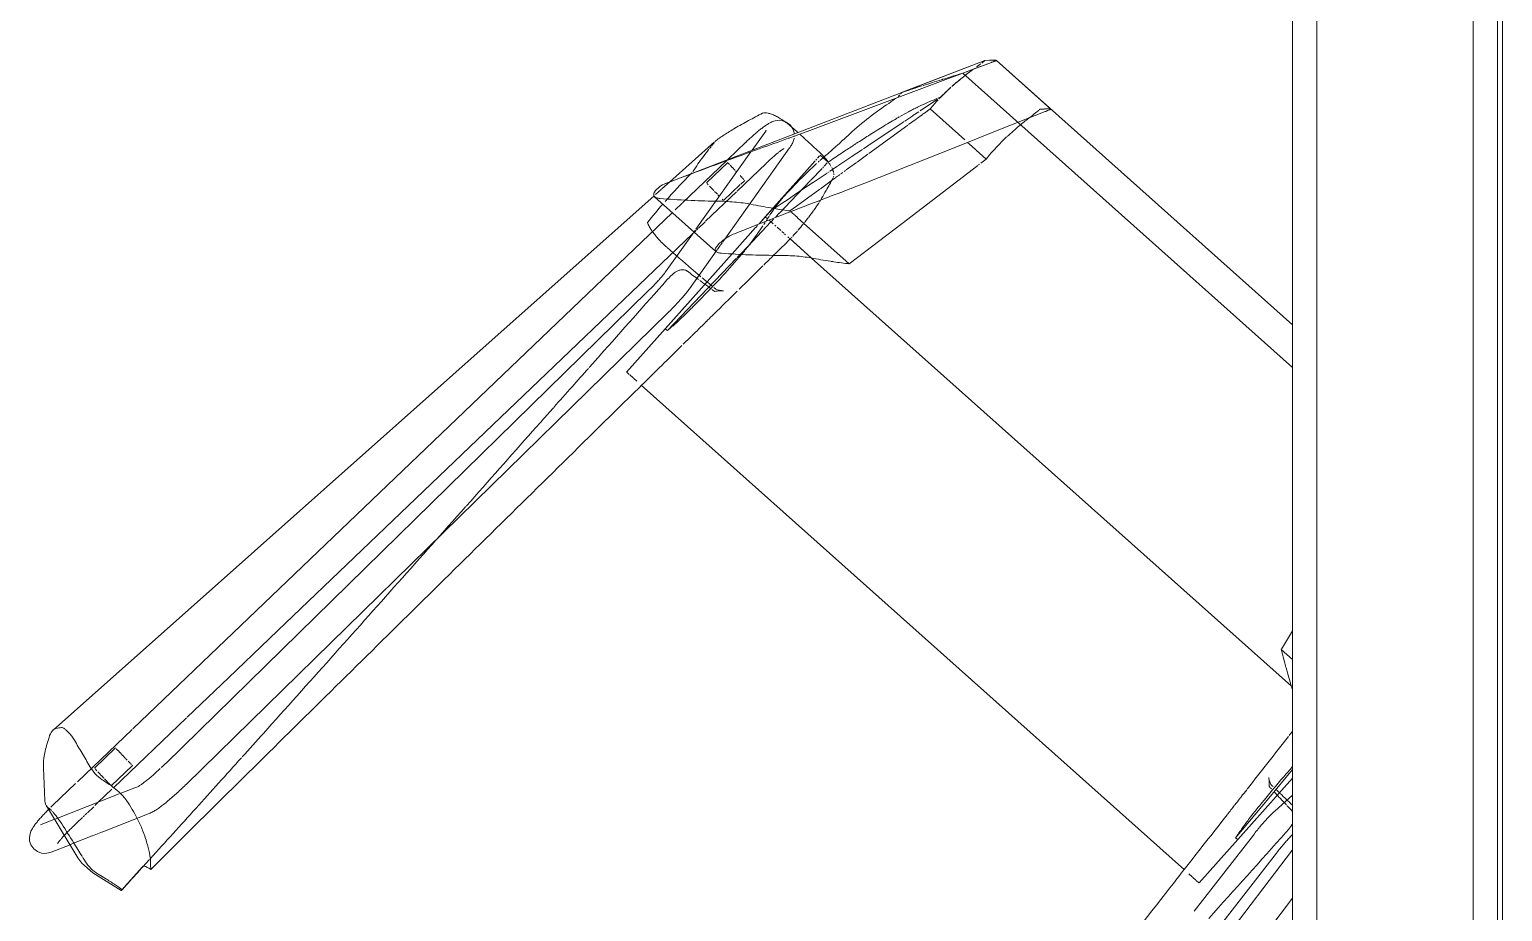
# Model space of a CAD drawing. Header units: inches. Extents: x -610 to 219, y 1022 to 1725.
# Drawn here: x -226.48 to -188.78, y 1381.05 to 1403.63 of the extents above; entities that cross this region are included whole.
import ezdxf

# ---------------------------------------------------------------- set-up
doc = ezdxf.new("R2010")
doc.units = ezdxf.units.IN
doc.header["$MEASUREMENT"] = 0
for name, color, linetype, lineweight in [('A-WALL', 113, 'Continuous', 18), ('A-WALL-PATT', 111, 'Continuous', 18), ('I-FURN', 30, 'Continuous', 9), ('I-WALL', 2, 'Continuous', 18)]:
    doc.layers.add(name, color=color, linetype=linetype, lineweight=lineweight)
pattern_1 = [(0, (0, 0), (15.36, 3.84), [0.634, -10.886, 0.634, -10.886, -61.44]), (0, (0, 0), (15.36, 3.84), [-23.04, 0.634, -22.406, 0.634, -10.886, -26.88]), (0, (0, 0), (15.36, 3.84), [-57.6, 0.634, -7.046, 0.634, -18.566]), (120, (5.76, 1.92), (-11.005538, 11.38215), [0.634, -10.886, 0.634, -10.886, -61.44]), (120, (5.76, 1.92), (-11.005538, 11.38215), [-23.04, 0.634, -22.406, 0.634, -10.886, -26.88]), (120, (5.76, 1.92), (-11.005538, 11.38215), [-57.6, 0.634, -7.046, 0.634, -18.566]), (240, (7.68, 9.6), (-4.354462, -15.22215), [0.634, -10.886, 0.634, -10.886, -61.44]), (240, (7.68, 9.6), (-4.354462, -15.22215), [-23.04, 0.634, -22.406, 0.634, -10.886, -26.88]), (240, (7.68, 9.6), (-4.354462, -15.22215), [-57.6, 0.634, -7.046, 0.634, -18.566])]

# ---------------------------------------------------------------- blocks, each defined once
blk = doc.blocks.new('HighTower_SelectRecliner - HighTower_SelectRecliner-4596768-FIRST FLOOR POWER _ SIGNAL')
at = {"layer": 'I-FURN'}
for p, q in [((12.619, 15.346), (12.384, 14.88)), ((11.471, 15.032), (10.625, 14.886)), ((10.625, 14.082), (10.625, 14.745)), ((13.495, 14.541), (12.01, 14.997)), ((12.362, 14.837), (12.109, 14.335)), ((12.384, 14.88), (12.366, 14.844)), ((12.643, 15.069), (12.644, 15.068)), ((12.644, 15.068), (12.644, 15.064)), ((12.654, 14.864), (12.654, 14.841)), ((13.112, 14.658), (13.288, 15.007)), ((12.107, 14.332), (11.981, 14.083)), ((12.314, 13.078), (13.105, 14.645)), ((12.626, 14.333), (12.612, 14.151)), ((12.638, 14.479), (12.626, 14.333)), ((13.323, 13.622), (13.385, 14.42)), ((13.395, 14.555), (13.393, 14.524)), ((10.625, 14.065), (10.625, 14.082)), ((10.625, 14.047), (10.625, 14.065)), ((11.979, 14.078), (11.404, 12.939)), ((12.598, 13.975), (12.581, 13.753)), ((12.605, 14.058), (12.6, 13.995)), ((12.61, 14.126), (12.606, 14.079)), ((-13.319, 13.581), (-11.862, -4.933)), ((12.568, 13.589), (12.53, 13.109)), ((12.577, 13.71), (12.57, 13.616)), ((13.165, 11.62), (13.317, 13.553)), ((12.152, 12.758), (12.298, 13.046)), ((14.661, 12.986), (12.297, -7.463)), ((12.525, 13.051), (12.323, 10.475)), ((12.54, 12.308), (12.598, 13.056)), ((12.598, 13.056), (12.54, 12.308)), ((12.61, 13.055), (12.676, 13.05)), ((12.676, 13.05), (12.61, 13.055)), ((12.681, 13.049), (12.722, 13.046)), ((12.722, 13.046), (12.681, 13.049)), ((12.725, 13.046), (12.761, 13.043)), ((12.761, 13.043), (12.725, 13.046)), ((12.766, 13.043), (12.855, 13.036)), ((12.855, 13.036), (12.766, 13.043)), ((12.876, 13.034), (12.953, 13.028)), ((12.953, 13.028), (12.876, 13.034)), ((12.958, 13.028), (13.047, 13.021)), ((13.047, 13.021), (12.958, 13.028)), ((13.052, 13.02), (13.099, 13.016)), ((13.099, 13.016), (13.052, 13.02)), ((13.135, 13.014), (13.199, 13.009)), ((13.199, 13.009), (13.135, 13.014)), ((13.165, 12.259), (13.224, 13.007)), ((13.165, 12.259), (13.224, 13.007)), ((12.073, 12.601), (12.151, 12.756)), ((11.232, 12.144), (11.227, 12.104)), ((12.026, 12.398), (12.021, 12.37)), ((12.54, 12.308), (12.552, 12.307)), ((12.552, 12.307), (12.54, 12.308)), ((12.577, 12.305), (12.617, 12.302)), ((12.617, 12.302), (12.577, 12.305)), ((12.624, 12.302), (12.7, 12.296)), ((12.7, 12.296), (12.624, 12.302)), ((12.734, 12.293), (12.796, 12.288)), ((12.796, 12.288), (12.734, 12.293)), ((12.805, 12.287), (12.894, 12.28)), ((12.894, 12.28), (12.805, 12.287)), ((12.902, 12.28), (12.988, 12.273)), ((12.988, 12.273), (12.902, 12.28)), ((12.995, 12.272), (13.072, 12.266)), ((13.072, 12.266), (12.995, 12.272)), ((13.078, 12.266), (13.14, 12.261)), ((13.14, 12.261), (13.078, 12.266)), ((-11.945, 11.699), (-10.788, -5.522)), ((11.196, 11.75), (10.039, -5.471)), ((10.788, -5.522), (11.945, 11.699)), ((11.211, 11.94), (11.208, 11.898)), ((11.956, 11.854), (11.953, 11.816)), ((11.963, 11.93), (11.96, 11.892)), ((11.664, -7.457), (13.163, 11.597)), ((12.321, 10.453), (12.206, 8.999)), ((12.206, 8.999), (12.069, 7.259)), ((12.069, 7.259), (10.915, -7.404)), ((-11.037, -5.857), (-11.398, -1.27)), ((-10.039, -5.471), (-10.205, -3.007)), ((-9.818, -5.116), (-9.818, -3.63)), ((-9.818, -3.63), (-9.818, -5.116)), ((-9.726, -3.63), (-9.807, -3.63)), ((-9.594, -3.63), (-9.71, -3.63)), ((-9.469, -3.63), (-9.583, -3.63)), ((9.317, -3.63), (-9.317, -3.63)), ((9.583, -3.63), (9.469, -3.63)), ((9.71, -3.63), (9.594, -3.63)), ((9.807, -3.63), (9.726, -3.63)), ((9.818, -3.63), (9.818, -5.116)), ((9.818, -7.683), (9.818, -3.63)), ((-9.818, -5.116), (-9.746, -5.116)), ((-9.818, -7.223), (-9.818, -5.121)), ((-9.818, -5.121), (-9.818, -7.223)), ((-9.703, -6.438), (-9.746, -5.116)), ((9.746, -5.116), (9.697, -6.606)), ((9.746, -5.116), (9.818, -5.116)), ((9.818, -5.116), (9.818, -7.683)), ((-10.105, -6.901), (-10.037, -6.293)), ((10.037, -6.293), (10.168, -7.463)), ((10.922, -7.459), (10.783, -6.21)), ((-9.671, -7.387), (-9.703, -6.438)), ((9.697, -6.606), (9.662, -7.673)), ((12.271, -7.454), (10.167, -7.454)), ((10.168, -7.463), (10.173, -7.509)), ((10.173, -7.514), (10.188, -7.643)), ((10.91, -7.469), (10.906, -7.524)), ((10.915, -7.404), (10.913, -7.439)), ((10.926, -7.498), (10.923, -7.469)), ((12.291, -7.511), (12.268, -7.717)), ((8.29, -15.686), (12.283, -7.902)), ((9.657, -7.811), (9.648, -8.103)), ((9.661, -7.701), (9.657, -7.811)), ((9.818, -7.683), (9.818, -8.587)), ((9.818, -8.587), (9.818, -7.683)), ((10.189, -7.653), (10.197, -7.727)), ((10.199, -7.742), (10.209, -7.838)), ((10.21, -7.842), (10.527, -10.684)), ((10.88, -7.852), (10.794, -8.946)), ((10.9, -7.599), (10.882, -7.834)), ((10.905, -7.541), (10.902, -7.581)), ((11.199, -9.95), (10.931, -7.541)), ((11.514, -9.361), (11.636, -7.809)), ((11.637, -7.8), (11.656, -7.549)), ((12.246, -7.907), (12.236, -7.993)), ((12.266, -7.727), (12.246, -7.903)), ((9.648, -8.103), (9.62, -8.955)), ((12.236, -7.993), (12.059, -9.522)), ((9.818, -8.589), (9.818, -8.652)), ((9.818, -8.652), (9.818, -8.589)), ((10.844, -9.147), (10.891, -8.553)), ((10.891, -8.553), (10.844, -9.147)), ((10.905, -8.554), (10.944, -8.557)), ((10.944, -8.557), (10.905, -8.554)), ((11.06, -8.566), (11.097, -8.569)), ((11.097, -8.569), (11.06, -8.566)), ((11.116, -8.571), (11.149, -8.573)), ((11.149, -8.573), (11.116, -8.571)), ((11.155, -8.574), (11.218, -8.579)), ((11.218, -8.579), (11.155, -8.574)), ((11.252, -8.581), (11.341, -8.588)), ((11.341, -8.588), (11.252, -8.581)), ((11.346, -8.589), (11.404, -8.593)), ((11.404, -8.593), (11.346, -8.589)), ((11.454, -8.597), (11.494, -8.6)), ((11.494, -8.6), (11.454, -8.597)), ((11.458, -9.35), (11.516, -8.602)), ((11.458, -9.35), (11.516, -8.602)), ((8.23, -8.959), (-8.23, -8.959)), ((8.23, -8.959), (-8.23, -8.959)), ((8.991, -8.959), (8.243, -8.959)), ((8.963, -8.959), (8.243, -8.959)), ((9.046, -8.959), (9.011, -8.959)), ((9.159, -8.959), (9.124, -8.959)), ((9.254, -8.959), (9.185, -8.959)), ((9.417, -8.959), (9.286, -8.959)), ((9.491, -8.959), (9.454, -8.959)), ((9.618, -8.959), (9.545, -8.959)), ((9.619, -8.97), (9.616, -9.052)), ((9.67, -8.959), (9.625, -8.959)), ((9.818, -8.959), (9.741, -8.959)), ((9.818, -8.719), (9.818, -10.879)), ((9.818, -8.959), (9.818, -8.719)), ((9.818, -10.879), (9.818, -8.959)), ((10.792, -8.968), (10.712, -9.989)), ((9.609, -9.264), (9.603, -9.469)), ((9.614, -9.136), (9.609, -9.262)), ((9.735, -9.47), (9.788, -9.264)), ((10.832, -9.301), (10.843, -9.162)), ((10.843, -9.162), (10.832, -9.301)), ((10.861, -9.303), (10.914, -9.307)), ((10.914, -9.307), (10.861, -9.303)), ((10.919, -9.307), (10.952, -9.31)), ((10.952, -9.31), (10.919, -9.307)), ((10.961, -9.311), (10.999, -9.314)), ((10.999, -9.314), (10.961, -9.311)), ((11.127, -9.324), (11.174, -9.327)), ((11.174, -9.327), (11.127, -9.324)), ((11.193, -9.329), (11.285, -9.336)), ((11.285, -9.336), (11.193, -9.329)), ((11.287, -9.336), (11.369, -9.343)), ((11.369, -9.343), (11.287, -9.336)), ((11.397, -9.345), (11.438, -9.348)), ((11.438, -9.348), (11.397, -9.345)), ((11.46, -10.048), (11.51, -9.409)), ((-7.795, -9.489), (-7.41, -9.489)), ((-7.408, -9.498), (-7.306, -10.036)), ((7.092, -11.163), (7.41, -9.489)), ((7.41, -9.489), (9.183, -9.489)), ((9.192, -9.489), (9.284, -9.489)), ((9.247, -10.41), (9.401, -9.692)), ((9.29, -9.489), (9.37, -9.489)), ((9.384, -9.489), (9.414, -9.489)), ((9.402, -9.688), (9.445, -9.489)), ((9.595, -9.692), (9.571, -10.422)), ((9.603, -9.471), (9.595, -9.69)), ((9.632, -9.87), (9.677, -9.692)), ((9.678, -9.691), (9.734, -9.471)), ((9.491, -10.419), (9.632, -9.87)), ((10.697, -10.146), (10.7, -10.119)), ((10.706, -10.064), (10.708, -10.036)), ((10.708, -10.036), (10.711, -10.007)), ((10.711, -10.007), (10.712, -9.989)), ((11.272, -10.601), (11.205, -10.003)), ((9.153, -10.847), (9.242, -10.43)), ((9.381, -10.847), (9.488, -10.43)), ((9.571, -10.43), (9.557, -10.847)), ((10.682, -10.277), (10.685, -10.252)), ((10.685, -10.252), (10.688, -10.226)), ((10.688, -10.226), (10.691, -10.2)), ((9.128, -10.962), (9.137, -10.918)), ((9.14, -10.904), (9.15, -10.859)), ((9.302, -11.151), (9.361, -10.924)), ((9.366, -10.904), (9.376, -10.866)), ((9.554, -10.93), (9.551, -11.042)), ((9.556, -10.871), (9.555, -10.904)), ((9.818, -10.904), (9.818, -10.938)), ((9.818, -10.938), (9.818, -10.904)), ((10.606, -10.947), (10.585, -10.91)), ((6.636, -13.557), (7.091, -11.166)), ((9.001, -11.549), (9.07, -11.231)), ((9.075, -11.206), (9.084, -11.166)), ((9.093, -11.121), (9.106, -11.062)), ((9.111, -11.042), (9.124, -10.981)), ((9.199, -11.553), (9.298, -11.166)), ((9.627, -11.07), (9.55, -11.07)), ((9.718, -11.07), (9.632, -11.07)), ((9.818, -11.07), (9.718, -11.07)), ((9.818, -10.963), (9.818, -11.042)), ((9.818, -11.042), (9.818, -10.963)), ((10.853, -11.119), (10.819, -11.111)), ((10.908, -11.133), (10.853, -11.119)), ((11.074, -11.106), (11.097, -11.097)), ((8.926, -11.896), (8.998, -11.563)), ((9.11, -11.899), (9.196, -11.563)), ((8.659, -13.135), (8.919, -11.931)), ((8.603, -13.395), (8.654, -13.16)), ((8.725, -13.397), (8.786, -13.16)), ((8.791, -13.139), (8.805, -13.085)), ((8.564, -13.575), (8.601, -13.405)), ((8.679, -13.576), (8.723, -13.405)), ((6.586, -13.824), (6.618, -13.652)), ((6.924, -13.824), (6.586, -13.824)), ((6.626, -13.611), (6.632, -13.582)), ((7.075, -13.824), (6.941, -13.824)), ((7.225, -13.824), (7.08, -13.824)), ((8.511, -13.824), (7.32, -13.824)), ((9.312, -13.691), (8.29, -15.686)), ((8.511, -13.824), (8.549, -13.647)), ((8.534, -14.14), (8.661, -13.647)), ((8.55, -13.644), (8.556, -13.616)), ((8.556, -13.614), (8.563, -13.582)), ((8.661, -13.644), (8.669, -13.616)), ((8.507, -14.243), (8.527, -14.166)), ((-2.815, -15.065), (8.496, -15.065)), ((6.291, -15.808), (6.264, -15.835)), ((6.326, -15.773), (6.295, -15.804)), ((6.364, -15.735), (6.333, -15.766)), ((6.404, -15.696), (6.369, -15.731)), ((8.13, -15.842), (8.209, -15.766)), ((8.209, -15.766), (8.13, -15.842)), ((8.209, -15.766), (8.286, -15.69)), ((8.286, -15.69), (8.209, -15.766)), ((8.286, -15.69), (8.286, -15.69)), ((8.286, -15.69), (8.287, -15.69)), ((8.286, -15.69), (8.286, -15.69)), ((8.287, -15.69), (8.286, -15.69)), ((-2.089, -15.879), (8.071, -15.879)), ((6.198, -15.879), (8.071, -15.879)), ((6.198, -15.879), (6.199, -15.879)), ((8.072, -15.879), (8.071, -15.879))]:
    blk.add_line(p, q, dxfattribs=at)
at = {"layer": 'I-FURN', "flags": 128}
for points in [[(13.01, 15.578), (12.887, 15.568), (12.79, 15.529), (12.725, 15.484), (12.683, 15.442), (12.655, 15.406), (12.635, 15.375), (12.62, 15.348), (12.619, 15.346)], [(13.01, 15.578), (13.131, 15.549), (13.221, 15.496), (13.277, 15.44), (13.312, 15.393), (13.335, 15.353), (13.349, 15.319), (13.36, 15.29), (13.368, 15.263), (13.374, 15.239), (13.379, 15.216), (13.383, 15.194), (13.387, 15.172), (13.39, 15.15), (13.392, 15.128), (13.395, 15.105), (13.397, 15.082), (13.398, 15.059), (13.4, 15.036), (13.401, 15.011), (13.402, 14.986), (13.403, 14.961), (13.403, 14.935), (13.404, 14.909), (13.404, 14.882), (13.404, 14.854), (13.404, 14.826), (13.404, 14.797), (13.403, 14.768), (13.402, 14.739), (13.402, 14.709), (13.401, 14.679), (13.399, 14.648), (13.398, 14.617), (13.396, 14.586)], [(11.102, 14.919), (11.224, 14.942), (11.347, 14.965)], [(11.471, 15.032), (11.847, 15.035), (12.01, 14.997)], [(12.654, 14.794), (12.653, 14.769), (12.652, 14.743), (12.651, 14.717), (12.65, 14.691), (12.649, 14.664), (12.648, 14.637), (12.646, 14.609), (12.645, 14.582), (12.643, 14.554), (12.641, 14.526), (12.639, 14.498), (12.638, 14.479)], [(12.644, 15.064), (12.645, 15.058), (12.646, 15.049), (12.647, 15.039), (12.649, 15.027), (12.65, 15.014), (12.651, 14.999), (12.651, 14.983), (12.652, 14.966), (12.653, 14.947)], [(12.653, 14.947), (12.653, 14.928), (12.654, 14.908), (12.654, 14.886), (12.654, 14.864)], [(12.654, 14.841), (12.654, 14.818), (12.654, 14.794)], [(13.391, 14.492), (13.388, 14.46), (13.386, 14.429), (13.385, 14.42)], [(10.289, 11.768), (10.332, 12.484), (10.375, 13.2)], [(14.591, 13.243), (14.612, 13.195), (14.633, 13.147)], [(11.361, 12.834), (11.353, 12.809), (11.345, 12.783)], [(11.38, 12.885), (11.37, 12.86), (11.361, 12.834)], [(11.404, 12.939), (11.391, 12.912), (11.38, 12.885)], [(11.297, 12.581), (11.291, 12.549), (11.285, 12.516), (11.279, 12.482), (11.273, 12.447), (11.268, 12.411), (11.262, 12.375), (11.257, 12.338), (11.251, 12.301), (11.246, 12.262), (11.241, 12.223), (11.237, 12.184), (11.232, 12.144)], [(11.316, 12.672), (11.31, 12.643), (11.303, 12.612), (11.297, 12.581)], [(11.33, 12.729), (11.323, 12.701), (11.316, 12.672)], [(11.345, 12.783), (11.337, 12.756), (11.33, 12.729)], [(12.036, 12.449), (12.031, 12.424), (12.026, 12.398)], [(12.05, 12.516), (12.045, 12.495), (12.041, 12.473), (12.036, 12.449)], [(12.075, 12.606), (12.075, 12.604), (12.073, 12.599), (12.07, 12.591), (12.067, 12.58), (12.063, 12.567), (12.059, 12.552), (12.055, 12.535), (12.05, 12.516)], [(11.227, 12.104), (11.223, 12.063), (11.219, 12.022), (11.215, 11.981), (11.211, 11.94)], [(12.011, 12.311), (12.006, 12.28), (12.002, 12.249), (11.997, 12.216), (11.992, 12.182), (11.988, 12.148), (11.983, 12.113), (11.979, 12.077), (11.975, 12.041), (11.971, 12.004), (11.967, 11.967), (11.963, 11.93)], [(12.021, 12.37), (12.016, 12.341), (12.011, 12.311)], [(11.201, 11.815), (11.198, 11.773), (11.196, 11.75)], [(11.208, 11.898), (11.204, 11.856), (11.201, 11.815)], [(11.953, 11.813), (11.95, 11.778), (11.947, 11.74), (11.945, 11.702), (11.945, 11.699)], [(-10.777, -5.706), (-10.779, -5.67), (-10.781, -5.633), (-10.783, -5.595), (-10.785, -5.558), (-10.788, -5.522)], [(-10.027, -5.705), (-10.028, -5.674), (-10.03, -5.634), (-10.032, -5.593), (-10.034, -5.552), (-10.037, -5.511), (-10.039, -5.471)], [(10.037, -6.293), (10.034, -6.265), (10.032, -6.237), (10.03, -6.208), (10.028, -6.177), (10.026, -6.146), (10.025, -6.115), (10.024, -6.082), (10.023, -6.048), (10.022, -6.014), (10.022, -5.979), (10.022, -5.943), (10.022, -5.907), (10.023, -5.869), (10.023, -5.831), (10.024, -5.793), (10.025, -5.754), (10.027, -5.714), (10.028, -5.674), (10.03, -5.634), (10.032, -5.593), (10.034, -5.552), (10.037, -5.511), (10.039, -5.471)], [(10.773, -5.847), (10.774, -5.813), (10.775, -5.778), (10.776, -5.742), (10.777, -5.706), (10.779, -5.67), (10.781, -5.633), (10.783, -5.595), (10.785, -5.558), (10.788, -5.522)], [(-10.778, -6.156), (-10.777, -6.134), (-10.775, -6.111), (-10.774, -6.086), (-10.773, -6.06), (-10.773, -6.033), (-10.772, -6.005), (-10.772, -5.975), (-10.772, -5.944), (-10.772, -5.913), (-10.772, -5.88), (-10.773, -5.847), (-10.774, -5.813), (-10.775, -5.778), (-10.776, -5.742), (-10.777, -5.706)], [(-10.037, -6.293), (-10.034, -6.265), (-10.032, -6.237), (-10.03, -6.208), (-10.028, -6.177), (-10.026, -6.146), (-10.025, -6.115), (-10.024, -6.082), (-10.023, -6.048), (-10.022, -6.014), (-10.022, -5.979), (-10.022, -5.943), (-10.022, -5.907)], [(-10.023, -5.831), (-10.024, -5.793), (-10.025, -5.754), (-10.027, -5.714)], [(-10.022, -5.907), (-10.023, -5.869), (-10.023, -5.831)], [(10.772, -6.005), (10.772, -5.975), (10.772, -5.944), (10.772, -5.913), (10.772, -5.88), (10.773, -5.847)], [(10.773, -6.06), (10.773, -6.033), (10.772, -6.005)], [(10.783, -6.21), (10.781, -6.194), (10.779, -6.176), (10.778, -6.156), (10.777, -6.134), (10.775, -6.111), (10.774, -6.086), (10.773, -6.06)], [(10.691, -10.2), (10.695, -10.173), (10.697, -10.146)], [(10.7, -10.119), (10.703, -10.091), (10.706, -10.064)], [(11.406, -10.506), (11.41, -10.479), (11.415, -10.451), (11.419, -10.423), (11.423, -10.394), (11.427, -10.365), (11.431, -10.336), (11.434, -10.306), (11.438, -10.275), (11.441, -10.244), (11.445, -10.214), (11.448, -10.182), (11.451, -10.151), (11.454, -10.12), (11.456, -10.088), (11.459, -10.056), (11.46, -10.048)], [(10.625, -10.573), (10.626, -10.571), (10.627, -10.568), (10.629, -10.561), (10.631, -10.553)], [(10.631, -10.553), (10.634, -10.543), (10.637, -10.532), (10.64, -10.519), (10.643, -10.504), (10.647, -10.489), (10.65, -10.472), (10.654, -10.454), (10.657, -10.435), (10.661, -10.415), (10.664, -10.394), (10.668, -10.372), (10.672, -10.349), (10.675, -10.326)], [(10.675, -10.326), (10.678, -10.302), (10.682, -10.277)], [(11.284, -10.93), (11.299, -10.902), (11.31, -10.878), (11.32, -10.855), (11.329, -10.833), (11.336, -10.811), (11.343, -10.79), (11.35, -10.769), (11.356, -10.747), (11.362, -10.726), (11.367, -10.704), (11.372, -10.681), (11.378, -10.658), (11.383, -10.634), (11.388, -10.61), (11.392, -10.585), (11.397, -10.559), (11.402, -10.533), (11.406, -10.506)], [(10.559, -10.844), (10.551, -10.818), (10.545, -10.794), (10.54, -10.771), (10.536, -10.748), (10.532, -10.726), (10.529, -10.704), (10.527, -10.684)], [(10.581, -10.901), (10.569, -10.874), (10.56, -10.847)], [(11.099, -11.096), (11.129, -11.084), (11.194, -11.039), (11.236, -10.997), (11.264, -10.961), (11.284, -10.93)], [(11.275, -10.624), (11.275, -10.623), (11.274, -10.618), (11.273, -10.612), (11.272, -10.604), (11.272, -10.601)], [(6.289, -15.692), (6.84, -14.593), (7.39, -13.495), (7.94, -12.397), (8.491, -11.299)], [(10.475, -11.299), (9.898, -12.397), (9.321, -13.495), (8.744, -14.593), (8.167, -15.692)], [(10.819, -11.111), (10.788, -11.103), (10.698, -11.05), (10.678, -11.031)], [(10.908, -11.133), (11.032, -11.122), (11.074, -11.106)], [(8.806, -13.083), (9.07, -12.056), (9.103, -11.925)], [(8.496, -15.065), (8.331, -15.378), (8.167, -15.692)], [(8.072, -15.879), (8.072, -15.879), (8.071, -15.879)]]:
    blk.add_lwpolyline(points, dxfattribs=at)
at = {"layer": 'I-FURN'}
for centre, major_axis, ratio, start_param, end_param in [((20.214, 11.14), (-9.972, 3.083), 0.08256, 0.216307, 0.221295), ((12.343, 17.081), (14.348, 2.052), 0.277704, 4.699422, 4.709965), ((-17.477, 24.547), (-32.349, 11.199), 0.214106, 3.055165, 3.063388), ((-0.224, -15.684), (6.637, 0), 0.032202, 6.252293, 6.255676)]:
    blk.add_ellipse(centre, major_axis=major_axis, ratio=ratio, start_param=start_param, end_param=end_param, dxfattribs=at)
for points in [[(10.625, 14.859), (10.625, 14.859), (10.624, 14.857), (10.621, 14.855), (10.619, 14.854)], [(10.619, 14.854), (10.62, 14.824), (10.621, 14.793), (10.621, 14.762)], [(10.621, 14.741), (10.621, 14.703), (10.621, 14.665), (10.621, 14.627)], [(10.625, 14.885), (10.625, 14.887), (10.625, 14.878), (10.625, 14.859)], [(10.625, 14.752), (10.625, 14.795), (10.625, 14.86), (10.625, 14.884), (10.625, 14.885)], [(11.347, 14.965), (11.423, 14.979), (11.58, 14.99), (11.735, 14.964), (11.81, 14.942)], [(11.817, 14.94), (11.857, 14.928), (11.897, 14.916), (11.938, 14.904)], [(10.621, 14.627), (10.62, 14.431), (10.619, 14.236), (10.617, 14.04)], [(13.374, 14.546), (13.414, 14.555), (13.453, 14.554), (13.491, 14.543)], [(13.495, 14.541), (13.5, 14.54), (13.505, 14.539), (13.51, 14.537)], [(13.51, 14.537), (13.554, 14.52), (13.597, 14.49), (13.639, 14.447)], [(13.639, 14.447), (13.735, 14.348), (13.927, 14.15), (14.118, 13.953), (14.213, 13.854)], [(10.416, 13.905), (10.417, 13.916), (10.418, 13.94), (10.42, 13.963), (10.42, 13.975)], [(10.42, 13.975), (10.458, 13.982), (10.53, 13.998), (10.606, 14.025), (10.625, 14.04), (10.625, 14.047)], [(10.591, 13.803), (10.563, 13.833), (10.509, 13.892), (10.456, 13.943), (10.43, 13.968)], [(10.617, 14.025), (10.617, 13.953), (10.616, 13.88), (10.616, 13.807)], [(10.375, 13.2), (10.382, 13.318), (10.396, 13.552), (10.41, 13.787), (10.416, 13.905)], [(11.047, 13.476), (10.949, 13.535), (10.774, 13.648), (10.645, 13.753), (10.591, 13.803)], [(14.213, 13.854), (14.28, 13.785), (14.41, 13.613), (14.532, 13.377), (14.591, 13.243)], [(11.566, 13.23), (11.467, 13.267), (11.282, 13.346), (11.121, 13.432), (11.047, 13.476)], [(12.059, 13.072), (11.967, 13.095), (11.793, 13.145), (11.639, 13.2), (11.566, 13.23)], [(13.339, 13.051), (13.265, 13.075), (13.112, 13.107), (12.955, 13.103), (12.878, 13.092)], [(14.083, 12.811), (13.96, 12.85), (13.712, 12.929), (13.463, 13.01), (13.339, 13.051)], [(14.633, 13.147), (14.659, 13.084), (14.677, 12.971), (14.627, 12.881), (14.585, 12.841)], [(10.594, 10.273), (10.593, 10.001), (10.592, 9.73), (10.591, 9.459)], [(10.595, 1.694), (10.595, 1.687), (10.595, 1.68), (10.595, 1.673)], [(10.604, -1.267), (10.604, -1.412), (10.605, -1.556), (10.605, -1.701)], [(10.605, -1.708), (10.606, -1.946), (10.607, -2.183), (10.607, -2.421)], [(10.607, -2.421), (10.608, -2.63), (10.609, -2.84), (10.609, -3.049)], [(-10.617, -6.075), (-10.615, -5.091), (-10.612, -4.106), (-10.609, -3.121)], [(-9.307, -3.63), (-9.269, -4.224), (-9.231, -4.818), (-9.192, -5.412)], [(9.214, -5.075), (9.245, -4.593), (9.276, -4.112), (9.307, -3.63)], [(-9.746, -5.116), (-9.732, -5.217), (-9.707, -5.42), (-9.688, -5.623), (-9.68, -5.725)], [(9.192, -5.42), (9.198, -5.321), (9.204, -5.223), (9.211, -5.124)], [(9.68, -5.725), (9.688, -5.623), (9.707, -5.42), (9.732, -5.217), (9.746, -5.116)], [(-9.192, -5.42), (-9.185, -5.519), (-9.179, -5.618), (-9.172, -5.717)], [(9.158, -5.936), (9.169, -5.767), (9.18, -5.597), (9.191, -5.428)], [(-9.68, -5.725), (-9.675, -5.786), (-9.666, -5.931), (-9.657, -6.118), (-9.652, -6.223)], [(-9.172, -5.73), (-9.167, -5.801), (-9.163, -5.871), (-9.158, -5.941)], [(9.652, -6.223), (9.657, -6.118), (9.666, -5.931), (9.675, -5.786), (9.68, -5.725)], [(-10.595, -6.34), (-10.601, -6.311), (-10.61, -6.252), (-10.616, -6.164), (-10.617, -6.106), (-10.617, -6.075)], [(-9.138, -6.246), (-9.101, -6.815), (-9.065, -7.384), (-9.028, -7.953)], [(9.086, -7.057), (9.104, -6.779), (9.122, -6.501), (9.14, -6.223)], [(10.617, -6.075), (10.617, -6.106), (10.616, -6.164), (10.61, -6.252), (10.597, -6.341), (10.58, -6.398), (10.568, -6.425)], [(-10.184, -6.607), (-10.248, -6.601), (-10.311, -6.596), (-10.375, -6.591)], [(-10.276, -6.708), (-10.13, -6.712), (-9.985, -6.717), (-9.841, -6.722)], [(-10.078, -6.616), (-10.107, -6.614), (-10.136, -6.611), (-10.165, -6.609)], [(-9.695, -6.651), (-9.736, -6.647), (-9.777, -6.643), (-9.817, -6.64)], [(-9.817, -6.722), (-9.775, -6.723), (-9.734, -6.725), (-9.692, -6.726)], [(-9.511, -6.669), (-9.541, -6.666), (-9.57, -6.663), (-9.6, -6.66)], [(-9.589, -6.73), (-9.562, -6.731), (-9.535, -6.732), (-9.508, -6.734)], [(9.508, -6.734), (9.535, -6.732), (9.562, -6.731), (9.589, -6.73)], [(9.6, -6.66), (9.57, -6.663), (9.541, -6.666), (9.511, -6.669)], [(9.65, -6.728), (9.664, -6.727), (9.678, -6.727), (9.692, -6.726)], [(9.695, -6.651), (9.682, -6.653), (9.669, -6.654), (9.655, -6.655)], [(9.698, -6.726), (9.734, -6.725), (9.771, -6.723), (9.807, -6.722)], [(9.818, -6.64), (9.779, -6.643), (9.74, -6.647), (9.701, -6.651)], [(9.817, -6.722), (9.872, -6.72), (9.928, -6.718), (9.984, -6.716)], [(9.942, -6.628), (9.902, -6.632), (9.862, -6.636), (9.822, -6.639)], [(9.981, -6.625), (9.968, -6.626), (9.955, -6.627), (9.942, -6.628)], [(10.375, -6.591), (10.257, -6.6), (10.14, -6.611), (10.023, -6.621)], [(10.025, -6.715), (10.129, -6.712), (10.233, -6.709), (10.338, -6.707)], [(10.339, -6.707), (10.613, -6.701), (10.889, -6.698), (11.167, -6.697)], [(-9.351, -6.831), (-9.358, -6.827), (-9.365, -6.822), (-9.372, -6.816)], [(-9.372, -6.817), (-9.365, -6.822), (-9.358, -6.827), (-9.351, -6.831)], [(9.026, -7.98), (9.045, -7.696), (9.063, -7.412), (9.081, -7.127)], [(9.372, -6.816), (9.365, -6.822), (9.358, -6.827), (9.351, -6.831)], [(9.351, -6.831), (9.358, -6.827), (9.365, -6.822), (9.372, -6.817)], [(11.967, -6.837), (11.978, -7.042), (11.986, -7.249), (11.989, -7.455)], [(10.031, -7.513), (9.842, -7.659), (9.474, -7.952), (9.129, -8.248), (8.961, -8.397)], [(10.1, -7.47), (10.089, -7.475), (10.066, -7.487), (10.043, -7.504), (10.031, -7.513)], [(10.238, -7.541), (10.234, -7.499), (10.207, -7.445), (10.142, -7.453), (10.1, -7.47)], [(12.138, -7.513), (12.152, -7.503), (12.165, -7.493), (12.178, -7.486)], [(12.333, -7.486), (12.339, -7.493), (12.348, -7.509), (12.353, -7.53), (12.355, -7.541)], [(9.635, -7.968), (9.632, -7.922), (9.63, -7.876), (9.628, -7.83)], [(10.116, -8.109), (10.162, -8.015), (10.195, -7.921), (10.215, -7.827)], [(10.215, -7.827), (10.235, -7.732), (10.243, -7.637), (10.238, -7.541)], [(12.283, -7.904), (12.112, -8.231), (11.769, -8.884), (11.247, -9.864), (10.893, -10.519), (10.715, -10.847)], [(11.991, -7.7), (11.992, -7.966), (11.984, -8.232), (11.971, -8.5)], [(11.991, -7.541), (11.991, -7.592), (11.992, -7.642), (11.991, -7.693)], [(12.355, -7.541), (12.362, -7.602), (12.357, -7.724), (12.314, -7.844), (12.283, -7.904)], [(-9.026, -7.98), (-9.023, -8.027), (-9.02, -8.073), (-9.017, -8.119)], [(8.72, -10.847), (8.879, -10.541), (9.195, -9.93), (9.66, -9.018), (9.965, -8.411), (10.116, -8.109)], [(9.001, -8.363), (9.009, -8.245), (9.017, -8.126), (9.024, -8.008)], [(9.708, -8.742), (9.674, -8.487), (9.65, -8.233), (9.635, -7.98)], [(8.961, -8.397), (8.83, -8.515), (8.58, -8.725), (8.353, -8.884), (8.245, -8.949)], [(8.963, -8.959), (8.976, -8.76), (8.988, -8.562), (9.001, -8.363)], [(10.308, -8.949), (10.418, -8.884), (10.652, -8.725), (10.91, -8.515), (11.045, -8.397)], [(11.971, -8.514), (11.97, -8.525), (11.969, -8.536), (11.969, -8.546)], [(-8.245, -8.949), (-8.271, -8.933), (-8.297, -8.917), (-8.324, -8.899)], [(8.961, -9.034), (8.962, -9.009), (8.962, -8.984), (8.963, -8.959)], [(9.722, -8.848), (9.719, -8.826), (9.716, -8.805), (9.713, -8.783)], [(9.756, -9.053), (9.748, -8.999), (9.739, -8.947), (9.73, -8.896)], [(-7.41, -9.489), (-7.519, -9.414), (-7.63, -9.339), (-7.744, -9.264)], [(7.744, -9.264), (7.63, -9.339), (7.519, -9.414), (7.41, -9.489)], [(8.962, -9.238), (8.961, -9.176), (8.961, -9.115), (8.962, -9.053)], [(8.969, -9.462), (8.966, -9.395), (8.965, -9.33), (8.964, -9.264)], [(9.477, -9.467), (9.578, -9.401), (9.68, -9.334), (9.785, -9.267)], [(9.788, -9.264), (9.778, -9.197), (9.769, -9.133), (9.759, -9.071)], [(9.806, -9.692), (9.807, -9.616), (9.804, -9.468), (9.794, -9.331), (9.788, -9.264)], [(12.047, -9.313), (12.048, -9.336), (12.049, -9.358), (12.05, -9.38)], [(12.051, -9.395), (12.052, -9.41), (12.053, -9.425), (12.053, -9.439)], [(9.002, -9.898), (8.994, -9.829), (8.987, -9.76), (8.982, -9.691)], [(9.445, -9.489), (9.454, -9.483), (9.463, -9.477), (9.472, -9.471)], [(12.057, -9.538), (12.052, -9.584), (12.036, -9.677), (12.012, -9.77), (11.997, -9.817)], [(12.054, -9.449), (12.055, -9.465), (12.055, -9.48), (12.056, -9.495)], [(9.029, -10.126), (9.019, -10.054), (9.011, -9.983), (9.003, -9.912)], [(9.046, -10.214), (9.042, -10.193), (9.038, -10.171), (9.034, -10.15)], [(11.91, -10.126), (11.866, -10.254), (11.777, -10.509), (11.683, -10.764), (11.635, -10.891)], [(11.997, -9.817), (11.985, -9.868), (11.957, -9.972), (11.926, -10.075), (11.91, -10.126)], [(9.057, -10.269), (9.055, -10.259), (9.053, -10.25), (9.051, -10.24)], [(8.491, -11.299), (8.506, -11.269), (8.537, -11.209), (8.58, -11.12), (8.623, -11.037), (8.662, -10.961), (8.694, -10.895), (8.712, -10.861), (8.72, -10.847)], [(9.204, -10.903), (9.196, -10.889), (9.19, -10.875), (9.188, -10.861)], [(9.25, -10.954), (9.239, -10.945), (9.231, -10.935), (9.225, -10.925)], [(9.735, -10.936), (9.736, -10.925), (9.737, -10.915), (9.739, -10.904)], [(10.715, -10.847), (10.706, -10.861), (10.687, -10.895), (10.654, -10.961), (10.613, -11.037), (10.569, -11.121), (10.523, -11.209), (10.491, -11.269), (10.475, -11.299)], [(9.525, -11.166), (9.492, -11.297), (9.458, -11.427), (9.423, -11.558)], [(9.547, -11.08), (9.541, -11.106), (9.534, -11.133), (9.527, -11.159)], [(9.709, -11.166), (9.717, -11.098), (9.725, -11.031), (9.732, -10.963)], [(10.818, -11.121), (10.756, -11.121), (10.694, -11.121), (10.632, -11.121)], [(9.411, -13.16), (9.463, -12.952), (9.551, -12.535), (9.606, -12.117), (9.625, -11.908)], [(8.958, -13.16), (8.932, -13.24), (8.904, -13.319), (8.875, -13.399)], [(9.323, -13.582), (9.326, -13.562), (9.329, -13.539), (9.333, -13.514)], [(6.586, -13.824), (6.593, -13.952), (6.595, -14.081), (6.592, -14.209)], [(8.513, -14.139), (8.516, -14.034), (8.515, -13.929), (8.511, -13.824)], [(8.79, -13.616), (8.787, -13.626), (8.783, -13.635), (8.779, -13.645)], [(8.804, -13.583), (8.8, -13.594), (8.795, -13.604), (8.791, -13.615)], [(9.053, -14.134), (9.139, -13.988), (9.224, -13.842), (9.309, -13.697)], [(9.309, -13.697), (9.311, -13.695), (9.312, -13.693), (9.312, -13.691)], [(9.327, -13.645), (9.327, -13.636), (9.328, -13.626), (9.327, -13.616)], [(6.592, -14.215), (6.59, -14.342), (6.582, -14.468), (6.57, -14.594)], [(8.507, -14.243), (8.505, -14.293), (8.502, -14.344), (8.498, -14.394)], [(8.545, -14.165), (8.533, -14.191), (8.52, -14.217), (8.507, -14.243)], [(8.79, -14.576), (8.875, -14.434), (8.959, -14.293), (9.042, -14.152)], [(8.497, -14.419), (8.492, -14.477), (8.486, -14.535), (8.48, -14.593)], [(8.507, -15.046), (8.559, -14.961), (8.61, -14.876), (8.661, -14.791)], [(8.342, -15.418), (8.338, -15.432), (8.335, -15.447), (8.332, -15.461)], [(8.333, -15.459), (8.336, -15.445), (8.339, -15.431), (8.342, -15.417)], [(6.27, -15.731), (6.276, -15.718), (6.283, -15.705), (6.289, -15.692)], [(6.41, -15.672), (6.412, -15.676), (6.413, -15.679), (6.413, -15.682)], [(6.413, -15.682), (6.413, -15.685), (6.412, -15.688), (6.41, -15.69)], [(8.287, -15.69), (8.289, -15.688), (8.29, -15.685), (8.291, -15.682)], [(8.291, -15.682), (8.29, -15.685), (8.289, -15.688), (8.287, -15.69)], [(8.291, -15.673), (8.294, -15.653), (8.299, -15.621), (8.307, -15.579)], [(8.307, -15.579), (8.299, -15.621), (8.294, -15.653), (8.291, -15.673)], [(8.291, -15.682), (8.292, -15.679), (8.292, -15.676), (8.291, -15.673)], [(8.291, -15.673), (8.292, -15.676), (8.292, -15.679), (8.291, -15.682)], [(8.313, -15.55), (8.318, -15.524), (8.325, -15.493), (8.332, -15.459)], [(8.332, -15.462), (8.325, -15.495), (8.318, -15.526), (8.313, -15.55)], [(6.257, -15.842), (6.249, -15.849), (6.242, -15.856), (6.236, -15.861)], [(8.072, -15.879), (8.079, -15.879), (8.095, -15.873), (8.117, -15.854), (8.13, -15.842)], [(8.13, -15.842), (8.117, -15.854), (8.095, -15.873), (8.079, -15.879), (8.072, -15.879)]]:
    blk.add_open_spline(points, degree=3, dxfattribs=at)
for points, knots in [([(10.624, 14.854), (10.646, 14.855), (10.702, 14.859), (10.817, 14.873), (10.954, 14.893), (11.051, 14.91), (11.102, 14.919)], [-0.9836172, -0.9836172, -0.9836172, -0.9836172, -0.75, -0.5, -0.25, 0, 0, 0, 0]), ([(11.96, 14.897), (12.092, 14.859), (12.404, 14.767), (12.717, 14.676), (12.899, 14.623)], [-0.8617271, -0.8617271, -0.8617271, -0.8617271, -0.5, 0, 0, 0, 0]), ([(12.899, 14.623), (12.943, 14.612), (13.006, 14.597), (13.071, 14.583), (13.107, 14.575), (13.157, 14.566), (13.227, 14.554), (13.276, 14.548), (13.296, 14.546)], [-1, -1, -1, -1, -0.8333333, -0.75, -0.7083333, -0.6666667, -0.5, -0.3333333, -0.3333333, -0.3333333, -0.3333333]), ([(13.324, 14.544), (13.332, 14.543), (13.354, 14.543), (13.368, 14.544), (13.374, 14.546)], [-0.2502846, -0.2502846, -0.2502846, -0.2502846, -0.1666667, 0, 0, 0, 0]), ([(10.616, 13.783), (10.611, 13.204), (10.601, 12.044), (10.596, 10.882), (10.594, 10.3)], [0.0408454, 0.0408454, 0.0408454, 0.0408454, 0.125, 0.2093748, 0.2093748, 0.2093748, 0.2093748]), ([(12.727, 13.071), (12.639, 13.058), (12.473, 13.042), (12.273, 13.042), (12.143, 13.054), (12.086, 13.065), (12.059, 13.072)], [-1, -1, -1, -1, -0.666667, -0.333333, -0.166667, 0, 0, 0, 0]), ([(14.544, 12.792), (14.529, 12.776), (14.488, 12.762), (14.394, 12.759), (14.32, 12.765), (14.255, 12.774), (14.184, 12.787), (14.125, 12.8), (14.083, 12.811)], [-1, -1, -1, -1, -0.666667, -0.5, -0.333333, -0.25, -0.166667, 0, 0, 0, 0]), ([(-10.289, 11.768), (-10.227, 10.781), (-10.104, 8.807), (-9.916, 5.846), (-9.727, 2.885), (-9.537, -0.076), (-9.397, -2.248), (-9.32, -3.432), (-9.307, -3.63)], [0, 0, 0, 0, 0.1428571, 0.2857143, 0.4285714, 0.5714286, 0.7142857, 0.7428954, 0.7428954, 0.7428954, 0.7428954]), ([(9.307, -3.63), (9.32, -3.432), (9.46, -1.261), (9.664, 1.898), (9.916, 5.846), (10.104, 8.807), (10.227, 10.781), (10.289, 11.768)], [0.2571046, 0.2571046, 0.2571046, 0.2571046, 0.2857143, 0.5714286, 0.7142857, 0.8571429, 1, 1, 1, 1]), ([(10.591, 9.459), (10.589, 8.596), (10.586, 6.871), (10.589, 4.285), (10.593, 2.56), (10.595, 1.699)], [0.25, 0.25, 0.25, 0.25, 0.375, 0.5, 0.6247675, 0.6247675, 0.6247675, 0.6247675]), ([(10.595, 1.651), (10.598, 0.802), (10.601, -0.171), (10.604, -1.143), (10.604, -1.267)], [0.6270847, 0.6270847, 0.6270847, 0.6270847, 0.75, 0.7679385, 0.7679385, 0.7679385, 0.7679385]), ([(10.609, -3.075), (10.61, -3.212), (10.613, -4.212), (10.615, -5.212), (10.617, -6.075)], [0.855205, 0.855205, 0.855205, 0.855205, 0.875, 1, 1, 1, 1]), ([(-9.157, -5.949), (-9.156, -5.965), (-9.151, -6.056), (-9.145, -6.148), (-9.14, -6.223)], [0.85477729, 0.85477729, 0.85477729, 0.85477729, 0.85714286, 0.8679887, 0.8679887, 0.8679887, 0.8679887]), ([(9.14, -6.215), (9.145, -6.143), (9.151, -6.051), (9.157, -5.96), (9.158, -5.941)], [0.13237081, 0.13237081, 0.13237081, 0.13237081, 0.14285714, 0.14557987, 0.14557987, 0.14557987, 0.14557987]), ([(-9.652, -6.223), (-9.636, -6.516), (-9.625, -6.921), (-9.622, -7.324), (-9.622, -7.435)], [0, 0, 0, 0, 0.3333333, 0.4594862, 0.4594862, 0.4594862, 0.4594862]), ([(9.629, -7.83), (9.62, -7.587), (9.622, -7.053), (9.636, -6.516), (9.652, -6.223)], [0.3903181, 0.3903181, 0.3903181, 0.3903181, 0.6666667, 1, 1, 1, 1]), ([(-9.818, -6.64), (-9.859, -6.636), (-9.946, -6.628), (-10.033, -6.62), (-10.078, -6.616)], [0.3554931, 0.3554931, 0.3554931, 0.3554931, 0.5, 0.6564197, 0.6564197, 0.6564197, 0.6564197]), ([(-9.373, -6.815), (-9.392, -6.8), (-9.438, -6.759), (-9.484, -6.704), (-9.511, -6.669)], [0.1404835, 0.1404835, 0.1404835, 0.1404835, 0.5, 1, 1, 1, 1]), ([(-9.508, -6.734), (-9.48, -6.749), (-9.433, -6.777), (-9.39, -6.805), (-9.372, -6.817)], [0, 0, 0, 0, 0.5, 0.8547094, 0.8547094, 0.8547094, 0.8547094]), ([(9.372, -6.817), (9.39, -6.805), (9.433, -6.777), (9.48, -6.749), (9.508, -6.734)], [0.1452905, 0.1452905, 0.1452905, 0.1452905, 0.5, 1, 1, 1, 1]), ([(9.511, -6.669), (9.484, -6.704), (9.438, -6.759), (9.392, -6.8), (9.373, -6.815)], [0, 0, 0, 0, 0.5, 0.8595166, 0.8595166, 0.8595166, 0.8595166]), ([(10.525, -6.503), (10.52, -6.509), (10.511, -6.52), (10.489, -6.542), (10.45, -6.572), (10.411, -6.585), (10.384, -6.59)], [0.7142857, 0.7142857, 0.7142857, 0.7142857, 0.75, 0.7857143, 0.8571429, 0.9856958, 0.9856958, 0.9856958, 0.9856958]), ([(10.568, -6.427), (10.562, -6.44), (10.55, -6.467), (10.534, -6.491), (10.525, -6.503)], [0.5739857, 0.5739857, 0.5739857, 0.5739857, 0.6428571, 0.7142857, 0.7142857, 0.7142857, 0.7142857]), ([(11.179, -6.697), (11.285, -6.697), (11.435, -6.704), (11.628, -6.731), (11.74, -6.754), (11.817, -6.776), (11.889, -6.8), (11.938, -6.821), (11.967, -6.837)], [0, 0, 0, 0, 0.333333, 0.5, 0.666667, 0.75, 0.833333, 1, 1, 1, 1]), ([(11.045, -8.397), (11.217, -8.248), (11.571, -7.952), (11.945, -7.659), (12.138, -7.513)], [-1, -1, -1, -1, -0.5, -0.0001766, -0.0001766, -0.0001766, -0.0001766]), ([(12.188, -7.48), (12.199, -7.474), (12.226, -7.461), (12.252, -7.452), (12.267, -7.452)], [-0.7969674, -0.7969674, -0.7969674, -0.7969674, -0.6666667, -0.438882, -0.438882, -0.438882, -0.438882]), ([(12.271, -7.454), (12.276, -7.454), (12.301, -7.456), (12.32, -7.468), (12.333, -7.486)], [-0.4119556, -0.4119556, -0.4119556, -0.4119556, -0.3333333, 0, 0, 0, 0]), ([(11.97, -8.584), (11.994, -8.741), (12.024, -8.974), (12.039, -9.208), (12.043, -9.286)], [0.0170827, 0.0170827, 0.0170827, 0.0170827, 0.5, 0.7402705, 0.7402705, 0.7402705, 0.7402705]), ([(-7.744, -9.264), (-7.768, -9.249), (-7.93, -9.144), (-8.097, -9.039), (-8.245, -8.949)], [-0.5851822, -0.5851822, -0.5851822, -0.5851822, -0.5, 0, 0, 0, 0]), ([(8.245, -8.949), (8.097, -9.039), (7.93, -9.144), (7.768, -9.249), (7.744, -9.264)], [-1, -1, -1, -1, -0.5, -0.4148178, -0.4148178, -0.4148178, -0.4148178]), ([(9.791, -9.264), (9.816, -9.249), (9.983, -9.144), (10.156, -9.039), (10.308, -8.949)], [-0.5851838, -0.5851838, -0.5851838, -0.5851838, -0.5, 0, 0, 0, 0]), ([(8.982, -9.682), (8.979, -9.635), (8.973, -9.564), (8.971, -9.493), (8.97, -9.471)], [0.3775234, 0.3775234, 0.3775234, 0.3775234, 0.5, 0.5590087, 0.5590087, 0.5590087, 0.5590087]), ([(9.744, -10.847), (9.758, -10.708), (9.79, -10.324), (9.804, -9.938), (9.806, -9.692)], [0.2167789, 0.2167789, 0.2167789, 0.2167789, 0.5, 1, 1, 1, 1]), ([(9.184, -10.847), (9.156, -10.729), (9.112, -10.536), (9.073, -10.344), (9.058, -10.269)], [0.019005, 0.019005, 0.019005, 0.019005, 0.5, 0.8054667, 0.8054667, 0.8054667, 0.8054667]), ([(11.635, -10.891), (11.614, -10.924), (11.564, -10.969), (11.45, -11.022), (11.347, -11.057), (11.229, -11.085), (11.099, -11.106), (10.964, -11.118), (10.867, -11.121), (10.818, -11.121)], [0, 0, 0, 0, 0.25, 0.375, 0.5, 0.625, 0.75, 0.875, 1, 1, 1, 1]), ([(9.389, -11.03), (9.362, -11.019), (9.321, -11), (9.282, -10.979), (9.269, -10.969)], [0.5161853, 0.5161853, 0.5161853, 0.5161853, 0.625, 0.7075445, 0.7075445, 0.7075445, 0.7075445]), ([(9.54, -11.074), (9.528, -11.071), (9.489, -11.062), (9.453, -11.052), (9.428, -11.043)], [0.3394254, 0.3394254, 0.3394254, 0.3394254, 0.375, 0.4661499, 0.4661499, 0.4661499, 0.4661499]), ([(9.711, -11.102), (9.682, -11.098), (9.624, -11.091), (9.568, -11.08), (9.54, -11.074)], [0.1670526, 0.1670526, 0.1670526, 0.1670526, 0.25, 0.3394254, 0.3394254, 0.3394254, 0.3394254]), ([(9.625, -11.908), (9.635, -11.802), (9.659, -11.573), (9.69, -11.311), (9.708, -11.173)], [0, 0, 0, 0, 0.5, 0.9914533, 0.9914533, 0.9914533, 0.9914533]), ([(9.894, -11.113), (9.846, -11.112), (9.784, -11.109), (9.725, -11.103), (9.711, -11.102)], [0, 0, 0, 0, 0.125, 0.1670526, 0.1670526, 0.1670526, 0.1670526]), ([(10.567, -11.121), (10.497, -11.12), (10.272, -11.119), (10.048, -11.116), (9.894, -11.113)], [0.2711518, 0.2711518, 0.2711518, 0.2711518, 0.5, 1, 1, 1, 1]), ([(9.422, -11.563), (9.395, -11.664), (9.365, -11.777), (9.334, -11.891), (9.331, -11.903)], [0.154702, 0.154702, 0.154702, 0.154702, 0.25, 0.2615468, 0.2615468, 0.2615468, 0.2615468]), ([(9.327, -11.918), (9.295, -12.033), (9.227, -12.281), (9.115, -12.661), (9.026, -12.955), (8.973, -13.116), (8.963, -13.145)], [0.2662901, 0.2662901, 0.2662901, 0.2662901, 0.375, 0.5, 0.625, 0.6522372, 0.6522372, 0.6522372, 0.6522372]), ([(9.344, -13.453), (9.347, -13.438), (9.363, -13.354), (9.387, -13.252), (9.411, -13.16)], [0.3814114, 0.3814114, 0.3814114, 0.3814114, 0.5, 1, 1, 1, 1]), ([(8.872, -13.405), (8.866, -13.422), (8.845, -13.479), (8.823, -13.537), (8.807, -13.578)], [0.73415515, 0.73415515, 0.73415515, 0.73415515, 0.75, 0.78865474, 0.78865474, 0.78865474, 0.78865474]), ([(8.778, -13.647), (8.75, -13.715), (8.68, -13.88), (8.603, -14.044), (8.556, -14.141)], [0.8106228, 0.8106228, 0.8106228, 0.8106228, 0.875, 0.9674746, 0.9674746, 0.9674746, 0.9674746]), ([(9.312, -13.691), (9.316, -13.684), (9.322, -13.669), (9.326, -13.653), (9.327, -13.645)], [0.1077434, 0.1077434, 0.1077434, 0.1077434, 0.5, 1, 1, 1, 1]), ([(8.481, -14.593), (8.496, -14.465), (8.51, -14.323), (8.512, -14.18), (8.512, -14.166)], [-0.9986543, -0.9986543, -0.9986543, -0.9986543, -0.5, -0.4439422, -0.4439422, -0.4439422, -0.4439422]), ([(6.568, -14.61), (6.553, -14.758), (6.521, -15.03), (6.487, -15.232), (6.469, -15.327)], [-0.9914873, -0.9914873, -0.9914873, -0.9914873, -0.75, -0.5, -0.5, -0.5, -0.5]), ([(8.363, -15.319), (8.382, -15.231), (8.422, -15.027), (8.46, -14.761), (8.478, -14.618)], [-0.4911938, -0.4911938, -0.4911938, -0.4911938, -0.25, -0.0131576, -0.0131576, -0.0131576, -0.0131576]), ([(8.476, -14.619), (8.458, -14.763), (8.421, -15.029), (8.382, -15.227), (8.363, -15.319)], [0.0131801, 0.0131801, 0.0131801, 0.0131801, 0.25, 0.4920559, 0.4920559, 0.4920559, 0.4920559]), ([(8.661, -14.791), (8.698, -14.73), (8.739, -14.661), (8.78, -14.592), (8.785, -14.584)], [0.200205, 0.200205, 0.200205, 0.200205, 0.3333333, 0.3510022, 0.3510022, 0.3510022, 0.3510022]), ([(6.466, -15.347), (6.451, -15.428), (6.424, -15.562), (6.414, -15.635), (6.411, -15.662)], [-0.4815908, -0.4815908, -0.4815908, -0.4815908, -0.25, -0.0277176, -0.0277176, -0.0277176, -0.0277176]), ([(6.198, -15.879), (6.198, -15.879), (6.199, -15.876), (6.207, -15.86), (6.218, -15.836), (6.23, -15.81), (6.242, -15.788), (6.254, -15.763), (6.263, -15.744), (6.27, -15.731)], [-1, -1, -1, -1, -0.8571429, -0.7142857, -0.5714286, -0.4285714, -0.3571429, -0.2857143, -0.1428571, -0.1428571, -0.1428571, -0.1428571]), ([(8.167, -15.692), (8.156, -15.711), (8.143, -15.736), (8.129, -15.764), (8.119, -15.783), (8.109, -15.802), (8.1, -15.82), (8.09, -15.84), (8.08, -15.86), (8.072, -15.876), (8.071, -15.879), (8.071, -15.879)], [-1, -1, -1, -1, -0.785714, -0.732143, -0.678571, -0.571429, -0.5, -0.428571, -0.285714, -0.142857, 0, 0, 0, 0]), ([(8.167, -15.692), (8.156, -15.711), (8.143, -15.736), (8.129, -15.764), (8.119, -15.783), (8.109, -15.802), (8.1, -15.82), (8.09, -15.84), (8.08, -15.86), (8.072, -15.876), (8.071, -15.879), (8.071, -15.879)], [-1, -1, -1, -1, -0.785714, -0.732143, -0.678571, -0.571429, -0.5, -0.428571, -0.285714, -0.142857, 0, 0, 0, 0])]:
    blk.add_open_spline(points, degree=3, knots=knots, dxfattribs=at)

msp = doc.modelspace()

# ---------------------------------------------------------------- hatches: boundary and pattern name
at = {"layer": 'A-WALL-PATT', "lineweight": 9}
h = msp.add_hatch(dxfattribs=at)
h.set_pattern_fill('FP_1', color=256, style=0, pattern_type=2)
h.set_pattern_definition(pattern_1)
h.paths.add_polyline_path([(-188.906, 1188.286), (-188.906, 1220.975), (-189.531, 1220.975), (-189.531, 1188.286)], flags=0)
h.paths.add_polyline_path([(-189.531, 1260.975), (-188.906, 1260.975), (-188.906, 1431.161), (-189.531, 1431.161), (-189.531, 1272.584)], flags=0)
h = msp.add_hatch(dxfattribs=at)
h.set_pattern_fill('FP_1', color=256, style=0, pattern_type=2)
h.set_pattern_definition(pattern_1)
h.paths.add_polyline_path([(-193.531, 1188.286), (-193.531, 1220.975), (-194.156, 1220.975), (-194.156, 1188.286)], flags=0)
h.paths.add_polyline_path([(-194.156, 1260.975), (-193.531, 1260.975), (-193.531, 1263.036), (-194.156, 1263.036), (-194.156, 1262.411)], flags=0)
h.paths.add_polyline_path([(-193.531, 1265.536), (-193.531, 1430.536), (-194.156, 1430.536), (-194.156, 1265.536)], flags=0)

# ---------------------------------------------------------------- linework, layer by layer
at = {"layer": 'A-WALL'}
for p, q in [((-193.531, 1265.536), (-193.531, 1431.161)), ((-189.531, 1260.975), (-189.531, 1431.161)), ((-188.906, 1260.975), (-188.906, 1431.161))]:
    msp.add_line(p, q, dxfattribs=at)
at = {"layer": 'I-WALL'}
for p, q in [((-194.156, 1430.536), (-194.156, 1266.161)), ((-188.781, 1260.975), (-188.781, 1430.536))]:
    msp.add_line(p, q, dxfattribs=at)

# ---------------------------------------------------------------- block references
at = {"layer": 'I-FURN', "rotation": 138.2391080845948}
msp.add_blockref('HighTower_SelectRecliner - HighTower_SelectRecliner-4596768-FIRST FLOOR POWER _ SIGNAL', (-206.29, 1385.613), dxfattribs=at)

doc.saveas('drawing.dxf')
